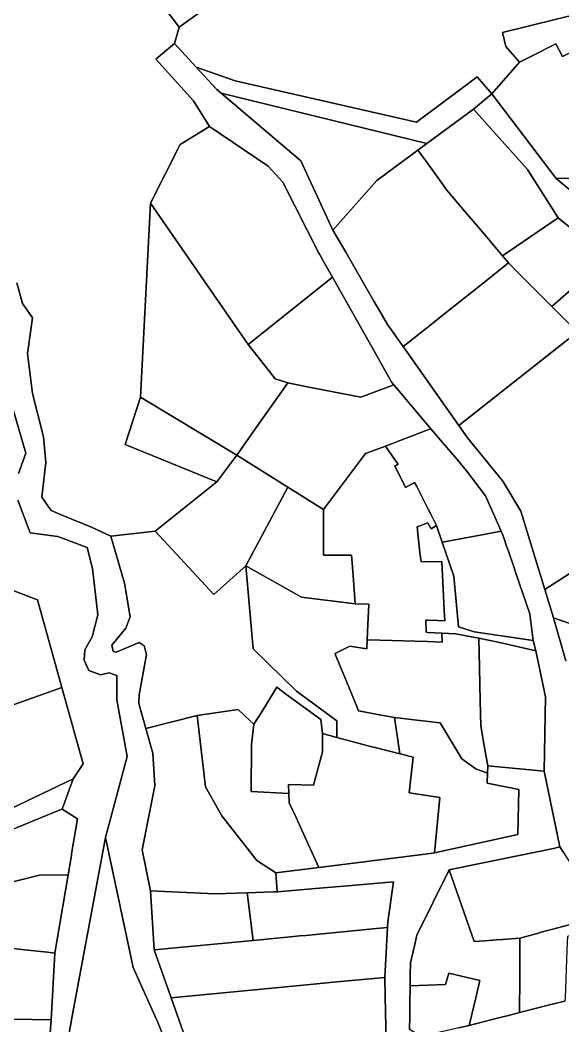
# Model space of a CAD drawing. Header units: inches. Extents: x 469449 to 472390, y 1000542 to 1004361.
# Drawn here: x 471849.2 to 471988.6, y 1001807 to 1002065.3 of the extents above; entities that cross this region are included whole.
import ezdxf

# ---------------------------------------------------------------- set-up
doc = ezdxf.new("R2010")
doc.units = ezdxf.units.IN
doc.header["$MEASUREMENT"] = 0
doc.layers.add('Gulele_10_07_New_Parcel', color=7, linetype='Continuous')

msp = doc.modelspace()

# ---------------------------------------------------------------- linework, layer by layer
at = {"layer": 'Gulele_10_07_New_Parcel'}
for points in [[(471867.7, 1002093.09), (471890.09, 1002063.49), (471888.85, 1002059.28), (471884.04, 1002055.22), (471893.77, 1002044.54), (471897.84, 1002037.97), (471890.33, 1002033.35), (471882.68, 1002018.23), (471880.1, 1001968.41), (471876.17, 1001956.24), (471899.77, 1001946.68), (471883.89, 1001934.05), (471872.51, 1001932.73), (471867.56, 1001935.02), (471860.21, 1001938.04), (471857.22, 1001939.3), (471854.8, 1001942.75), (471855.84, 1001951.61), (471855.26, 1001958.28), (471852.39, 1001969.38), (471851.13, 1001979.61), (471852.39, 1001988.81), (471849.86, 1001992.49), (471848.37, 1001997.78)], [(471913.41, 1002080.35), (471890.09, 1002063.49), (471867.7, 1002093.09)], [(472000.16, 1002068.79), (471973.08, 1002062.11), (471973.95, 1002058.5), (471977.44, 1002054.47), (471970.33, 1002046.32), (471966.57, 1002050.7), (471962.81, 1002047.92), (471950.99, 1002039.08), (471904.46, 1002049.66), (471894.45, 1002053.19), (471888.85, 1002059.28), (471890.09, 1002063.49), (471913.41, 1002080.35)], [(472015.05, 1002066.71), (472006.19, 1002064.66), (471997.84, 1002060.54), (471996.33, 1002059.79), (471988.48, 1002055.91), (471986.77, 1002059.15), (471980.18, 1002055.84), (471977.44, 1002054.47), (471973.95, 1002058.5), (471973.08, 1002062.11), (472000.16, 1002068.79)], [(471988.74, 1001851.51), (471987.87, 1001852.9), (471983.85, 1001872.34), (471984.13, 1001891.43), (471981.7, 1001903.24), (471980.95, 1001905.92), (471980.14, 1001912.8), (471976.57, 1001923.19), (471975.92, 1001925.07), (471974.62, 1001928.88), (471974.16, 1001930.2), (471973.53, 1001932.04), (471972.97, 1001933.67), (471972.81, 1001934.03), (471971.84, 1001936.18), (471968.74, 1001943.11), (471963.86, 1001949.54), (471961.53, 1001952.3), (471957.72, 1001956.79), (471954.73, 1001960.33), (471945.16, 1001971.63), (471944.62, 1001972.27), (471944.32, 1001972.8), (471938.06, 1001983.92), (471929.44, 1001999.24), (471927.43, 1002002.81), (471926.12, 1002005.15), (471925.96, 1002005.45), (471916.73, 1002023.61), (471912.89, 1002027.8), (471897.84, 1002037.97), (471893.77, 1002044.54), (471884.04, 1002055.22), (471888.85, 1002059.28), (471894.45, 1002053.19), (471899.76, 1002047.42), (471900.82, 1002046.53), (471921.36, 1002029.14), (471929.55, 1002011.31), (471930.87, 1002009.04), (471932.84, 1002005.63), (471940.1, 1001993.11), (471941.34, 1001990.97), (471943.6, 1001987.07), (471947.58, 1001981.44), (471961.92, 1001961.14), (471964.13, 1001958), (471973.19, 1001946.86), (471977.85, 1001939.13), (471983.99, 1001919.04), (471986.22, 1001911.73), (471989.36, 1001900.7)], [(472000, 1002004.19), (471987.39, 1002014.49), (471979.51, 1002026.93), (471965.67, 1002042.42), (471970.33, 1002046.32), (471986.86, 1002024.61), (472002.12, 1002011.94)], [(471848.37, 1001997.78), (471849.86, 1001992.49), (471852.39, 1001988.81), (471851.13, 1001979.61), (471852.39, 1001969.38), (471855.26, 1001958.28), (471855.84, 1001951.61), (471854.8, 1001942.75), (471857.22, 1001939.3), (471860.21, 1001938.04), (471867.56, 1001935.02), (471872.51, 1001932.73), (471876.06, 1001920.7), (471877.45, 1001911.97), (471876.38, 1001909.08), (471872.78, 1001904.73), (471873.11, 1001903.12), (471873.86, 1001902.96), (471879.81, 1001905.42), (471881.1, 1001904.57), (471881.69, 1001902.31), (471879.81, 1001892), (471879.68, 1001889.73), (471881.5, 1001883.34), (471883.33, 1001876.96), (471883.86, 1001868.58), (471880.54, 1001852.16), (471882.7, 1001841.62), (471883.67, 1001826.48), (471888.04, 1001814.13), (471891.55, 1001804.23)], [(471848.83, 1001948.86), (471850.67, 1001954.03), (471847.33, 1001965.53)], [(471847.33, 1001965.53), (471850.67, 1001954.03), (471848.83, 1001948.86)], [(471894.51, 1001782.99), (471884.7, 1001807.62), (471878.27, 1001821.98), (471871.18, 1001855.31), (471876.69, 1001876.11), (471874.05, 1001890.71), (471874.05, 1001896.92), (471872.1, 1001897.64), (471869.83, 1001897.11), (471866.84, 1001898.2), (471865.69, 1001900.84), (471865.81, 1001903.55), (471867.71, 1001906.89), (471869.2, 1001912.53), (471867.82, 1001924.43), (471866.44, 1001929.83), (471858.94, 1001932.65), (471851.82, 1001933.57), (471848.6, 1001941.96)], [(471848.6, 1001941.96), (471851.82, 1001933.57), (471858.94, 1001932.65), (471866.44, 1001929.83), (471867.82, 1001924.43), (471869.2, 1001912.53), (471867.71, 1001906.89), (471865.81, 1001903.55), (471865.69, 1001900.84), (471866.84, 1001898.2), (471869.83, 1001897.11), (471872.1, 1001897.64), (471874.05, 1001896.92), (471874.05, 1001890.71), (471876.69, 1001876.11), (471871.18, 1001855.31), (471862.56, 1001809.47), (471852.68, 1001753.9)], [(471847.88, 1001761.25), (471850.2, 1001770.95), (471850.94, 1001774.03), (471851.42, 1001776.04), (471854.29, 1001787.99), (471855.41, 1001792.68), (471856.29, 1001796.33), (471857.21, 1001808.5), (471858.15, 1001825.64), (471861.55, 1001845.78), (471862.38, 1001850.69), (471862.46, 1001851.16), (471863.98, 1001860.17), (471860.02, 1001862.64), (471862.85, 1001870.37), (471865.38, 1001874.28), (471859.92, 1001893.87), (471853.66, 1001916.35), (471842.14, 1001920.71)], [(471989.36, 1001900.7), (471986.22, 1001911.73), (471999.3, 1001907.23)], [(471943.36, 1001798.93), (471942.99, 1001814.48), (471942.87, 1001819.42), (471943.55, 1001832.19), (471943.63, 1001833.68), (471945.15, 1001843.92), (471935.39, 1001843.1), (471926.15, 1001842.32), (471915.28, 1001841.4), (471914.87, 1001846.27), (471925.98, 1001847.67), (471951.87, 1001850.92), (471955.26, 1001851.35), (471955.68, 1001851.41), (471977.09, 1001856.08), (471977.3, 1001867.67), (471969.15, 1001869.33), (471969.26, 1001871.87), (471969.35, 1001873.73), (471983.85, 1001872.34), (471987.87, 1001852.9), (471986.17, 1001852.55), (471963.99, 1001847.98), (471959.4, 1001847.04), (471951.13, 1001830.29), (471950.49, 1001827.53), (471949.47, 1001823.16), (471949.43, 1001820.09), (471949.39, 1001817.22), (471949.34, 1001812.56), (471949.3, 1001809.43), (471949.25, 1001805.98)], [(471961.91, 1001806.41), (471964.57, 1001807.08), (471971.73, 1001808.91), (471974.29, 1001809.56), (471977.48, 1001810.37), (471985.17, 1001812.33), (471989.14, 1001813.33)]]:
    msp.add_lwpolyline(points, dxfattribs=at)
for points in [[(471996.33, 1002059.79), (472009.4, 1002035.95), (472001.75, 1002029.33), (472002, 1002028.65), (471998.67, 1002027.01), (471994.08, 1002024.76), (471986.86, 1002024.61), (471970.33, 1002046.32), (471977.44, 1002054.47), (471980.18, 1002055.84), (471986.77, 1002059.15), (471988.48, 1002055.91)], [(471970.33, 1002046.32), (471965.67, 1002042.42), (471953.72, 1002033.61), (471900.82, 1002046.53), (471899.76, 1002047.42), (471894.45, 1002053.19), (471904.46, 1002049.66), (471950.99, 1002039.08), (471962.81, 1002047.92), (471966.57, 1002050.7)], [(471953.72, 1002033.61), (471951.4, 1002031.89), (471940.8, 1002024.08), (471929.55, 1002011.31), (471921.36, 1002029.14), (471900.82, 1002046.53)], [(471987.39, 1002014.49), (471973.12, 1002004.77), (471972.19, 1002005.86), (471968.24, 1002010.51), (471965.63, 1002013.58), (471962.96, 1002016.73), (471962.13, 1002017.69), (471958.75, 1002021.67), (471957.78, 1002023.02), (471953.41, 1002029.09), (471951.4, 1002031.89), (471953.72, 1002033.61), (471965.67, 1002042.42), (471979.51, 1002026.93)], [(472010.68, 1002019.72), (472004.03, 1002010.45), (472002.12, 1002011.94), (471986.86, 1002024.61), (471994.08, 1002024.76), (471998.67, 1002027.01), (472002, 1002028.65), (472001.75, 1002029.33), (472009.4, 1002035.95), (472011.19, 1002038.79), (472024.41, 1002028.68)], [(471929.44, 1001999.24), (471907.76, 1001981.98), (471882.68, 1002018.23), (471890.33, 1002033.35), (471897.84, 1002037.97), (471912.89, 1002027.8), (471916.73, 1002023.61), (471925.96, 1002005.45), (471926.12, 1002005.15), (471927.43, 1002002.81)], [(471949.47, 1001982.93), (471947.58, 1001981.44), (471943.6, 1001987.07), (471941.34, 1001990.97), (471940.1, 1001993.11), (471932.84, 1002005.63), (471930.87, 1002009.04), (471929.55, 1002011.31), (471940.8, 1002024.08), (471951.4, 1002031.89), (471953.41, 1002029.09), (471957.78, 1002023.02), (471958.75, 1002021.67), (471962.13, 1002017.69), (471962.96, 1002016.73), (471965.63, 1002013.58), (471968.24, 1002010.51), (471972.19, 1002005.86), (471973.12, 1002004.77), (471974.65, 1002002.89), (471969.34, 1001998.68), (471966.49, 1001996.42), (471965.2, 1001995.4), (471960.82, 1001991.93), (471953.55, 1001986.17), (471950.32, 1001983.61)], [(471910.11, 1001960.97), (471904.86, 1001953.54), (471880.1, 1001968.41), (471882.68, 1002018.23), (471907.76, 1001981.98), (471913.23, 1001975.05), (471914.71, 1001973.18), (471917.98, 1001972.11), (471914.69, 1001967.45), (471912.02, 1001963.67)], [(472000, 1002004.19), (471985.75, 1001991.71), (471978.32, 1001999.2), (471977.05, 1002000.47), (471974.65, 1002002.89), (471973.12, 1002004.77), (471987.39, 1002014.49)], [(471992.31, 1001985.1), (471961.92, 1001961.14), (471947.58, 1001981.44), (471949.47, 1001982.93), (471950.32, 1001983.61), (471953.55, 1001986.17), (471960.82, 1001991.93), (471965.2, 1001995.4), (471966.49, 1001996.42), (471969.34, 1001998.68), (471974.65, 1002002.89), (471977.05, 1002000.47), (471978.32, 1001999.2), (471985.75, 1001991.71), (471989.1, 1001988.34)], [(472005.79, 1001972.66), (472005.25, 1001972.21), (472001.61, 1001975.74), (471992.31, 1001985.1), (471989.1, 1001988.34), (471985.75, 1001991.71), (472000, 1002004.19), (472004.98, 1002001.29), (472015, 1001997.81), (472024.29, 1001988.44), (472020.03, 1001984.49), (472013.05, 1001978.69), (472009.24, 1001975.53)], [(471945.16, 1001971.63), (471936.7, 1001968.4), (471922.51, 1001971.21), (471917.98, 1001972.11), (471914.71, 1001973.18), (471913.23, 1001975.05), (471907.76, 1001981.98), (471929.44, 1001999.24), (471938.06, 1001983.92), (471944.32, 1001972.8), (471944.62, 1001972.27)], [(472008.06, 1001934.57), (471983.99, 1001919.04), (471977.85, 1001939.13), (471973.19, 1001946.86), (471964.13, 1001958), (471961.92, 1001961.14), (471992.31, 1001985.1), (472001.61, 1001975.74), (472005.25, 1001972.21), (472008.11, 1001969.44), (472010.97, 1001966.67), (472011.24, 1001966.33), (472013.73, 1001963.16), (472020.6, 1001954.43), (472023.63, 1001947.77), (472024.74, 1001945.33), (472024.14, 1001944.94), (472022.86, 1001944.11)], [(471922.51, 1001971.21), (471936.7, 1001968.4), (471945.16, 1001971.63), (471954.73, 1001960.33), (471953.26, 1001959.77), (471943.02, 1001955.87), (471937.95, 1001953.93), (471927.12, 1001939.57), (471917.95, 1001945.33), (471904.86, 1001953.54), (471910.11, 1001960.97), (471912.02, 1001963.67), (471914.69, 1001967.45), (471917.98, 1001972.11)], [(471904.86, 1001953.54), (471899.77, 1001946.68), (471876.17, 1001956.24), (471880.1, 1001968.41)], [(471963.86, 1001949.54), (471968.74, 1001943.11), (471971.84, 1001936.18), (471972.81, 1001934.03), (471970.58, 1001933.61), (471968.71, 1001933.25), (471958.62, 1001931.34), (471957.63, 1001931.15), (471956.17, 1001935.44), (471954.67, 1001938.39), (471954.03, 1001939.66), (471951.07, 1001945.52), (471950.55, 1001946.55), (471948.24, 1001945.21), (471947.83, 1001946.02), (471945.48, 1001950.74), (471946.31, 1001951.25), (471945.58, 1001952.27), (471943.02, 1001955.87), (471953.26, 1001959.77), (471954.73, 1001960.33), (471957.72, 1001956.79), (471961.53, 1001952.3)], [(471917.95, 1001945.33), (471907.22, 1001925.13), (471899, 1001917.73), (471883.89, 1001934.05), (471899.77, 1001946.68), (471904.86, 1001953.54)], [(471947.83, 1001946.02), (471948.24, 1001945.21), (471950.55, 1001946.55), (471951.07, 1001945.52), (471954.03, 1001939.66), (471954.67, 1001938.39), (471956.17, 1001935.44), (471954.76, 1001934.58), (471953.97, 1001936.16), (471951.18, 1001935.12), (471951.55, 1001931.77), (471951.92, 1001928.54), (471952.2, 1001926.1), (471957.51, 1001926.26), (471958.17, 1001913.74), (471958.31, 1001911.01), (471956.47, 1001911.07), (471953.91, 1001911.16), (471953.43, 1001911.17), (471953.48, 1001908.06), (471953.97, 1001908.03), (471957.57, 1001907.8), (471957.62, 1001905.54), (471953.88, 1001905.65), (471950.61, 1001905.74), (471944.78, 1001905.9), (471938.35, 1001906.08), (471938.44, 1001908.15), (471938.74, 1001915.25), (471935.28, 1001915.31), (471934.72, 1001922.6), (471934.39, 1001926.88), (471934.31, 1001927.87), (471927.12, 1001927.87), (471927.12, 1001939.57), (471937.95, 1001953.93), (471943.02, 1001955.87), (471945.58, 1001952.27), (471946.31, 1001951.25), (471945.48, 1001950.74)], [(471927.12, 1001939.57), (471927.12, 1001927.87), (471934.31, 1001927.87), (471934.39, 1001926.88), (471934.72, 1001922.6), (471935.28, 1001915.31), (471921.46, 1001917.08), (471907.22, 1001925.13), (471917.95, 1001945.33)], [(471956.17, 1001935.44), (471957.63, 1001931.15), (471960.61, 1001922.46), (471961.79, 1001909.41), (471965.82, 1001908.18), (471980.95, 1001905.92), (471981.7, 1001903.24), (471972.04, 1001905.5), (471966.99, 1001906.49), (471961.05, 1001907.65), (471957.57, 1001907.8), (471953.97, 1001908.03), (471953.48, 1001908.06), (471953.43, 1001911.17), (471953.91, 1001911.16), (471956.47, 1001911.07), (471958.31, 1001911.01), (471958.17, 1001913.74), (471957.51, 1001926.26), (471952.2, 1001926.1), (471951.92, 1001928.54), (471951.55, 1001931.77), (471951.18, 1001935.12), (471953.97, 1001936.16), (471954.76, 1001934.58)], [(471907.22, 1001925.13), (471909.11, 1001903.83), (471920.21, 1001892.95), (471930.56, 1001885.32), (471930.57, 1001881.06), (471926.87, 1001882.07), (471926.48, 1001885.6), (471917.75, 1001892.01), (471915.16, 1001893.92), (471911.27, 1001887.64), (471909.27, 1001884.41), (471906.87, 1001886.66), (471905.22, 1001888.2), (471894.68, 1001886.65), (471881.5, 1001883.34), (471879.68, 1001889.73), (471879.81, 1001892), (471881.69, 1001902.31), (471881.1, 1001904.57), (471879.81, 1001905.42), (471873.86, 1001902.96), (471873.11, 1001903.12), (471872.78, 1001904.73), (471876.38, 1001909.08), (471877.45, 1001911.97), (471876.06, 1001920.7), (471872.51, 1001932.73), (471883.89, 1001934.05), (471899, 1001917.73)], [(471980.14, 1001912.8), (471980.95, 1001905.92), (471965.82, 1001908.18), (471961.79, 1001909.41), (471960.61, 1001922.46), (471957.63, 1001931.15), (471958.62, 1001931.34), (471968.71, 1001933.25), (471970.58, 1001933.61), (471972.81, 1001934.03), (471972.97, 1001933.67), (471973.53, 1001932.04), (471974.16, 1001930.2), (471974.62, 1001928.88), (471975.92, 1001925.07), (471976.57, 1001923.19)], [(472011.48, 1001906.81), (472005.9, 1001906.11), (471999.3, 1001907.23), (471986.22, 1001911.73), (471983.99, 1001919.04), (472008.06, 1001934.57), (472027.95, 1001914.96), (472022.15, 1001909.92)], [(471938.35, 1001906.08), (471938.26, 1001903.82), (471933.86, 1001904.52), (471930.1, 1001902.56), (471930.34, 1001901.97), (471932.52, 1001896.66), (471935.68, 1001888.94), (471936.11, 1001887.9), (471941.54, 1001886.87), (471945.35, 1001886.15), (471946.75, 1001876.86), (471940.39, 1001878.42), (471939.53, 1001878.63), (471930.57, 1001881.06), (471930.56, 1001885.32), (471920.21, 1001892.95), (471909.11, 1001903.83), (471907.22, 1001925.13), (471921.46, 1001917.08), (471935.28, 1001915.31), (471938.74, 1001915.25), (471938.44, 1001908.15)], [(471859.92, 1001893.87), (471846.5, 1001889.1), (471826.97, 1001899.87), (471820.32, 1001903.54), (471842.14, 1001920.71), (471853.66, 1001916.35)], [(471966.99, 1001906.49), (471967.17, 1001898.95), (471967.37, 1001890.42), (471967.53, 1001884), (471968.6, 1001877.95), (471969.35, 1001873.73), (471969.26, 1001871.87), (471966.27, 1001872.94), (471962.63, 1001875.57), (471957.1, 1001884.75), (471951.08, 1001885.46), (471945.35, 1001886.15), (471941.54, 1001886.87), (471936.11, 1001887.9), (471935.68, 1001888.94), (471932.52, 1001896.66), (471930.34, 1001901.97), (471930.1, 1001902.56), (471933.86, 1001904.52), (471938.26, 1001903.82), (471938.35, 1001906.08), (471944.78, 1001905.9), (471950.61, 1001905.74), (471953.88, 1001905.65), (471957.62, 1001905.54), (471957.57, 1001907.8), (471961.05, 1001907.65)], [(471984.13, 1001891.43), (471983.85, 1001872.34), (471969.35, 1001873.73), (471968.6, 1001877.95), (471967.53, 1001884), (471967.37, 1001890.42), (471967.17, 1001898.95), (471966.99, 1001906.49), (471972.04, 1001905.5), (471981.7, 1001903.24)], [(471833.88, 1001859.28), (471829.41, 1001858.24), (471825.49, 1001876.52), (471828.87, 1001878.04), (471836.25, 1001881.35), (471834.88, 1001884.97), (471846.5, 1001889.1), (471859.92, 1001893.87), (471865.38, 1001874.28), (471862.85, 1001870.37), (471846.77, 1001862.73), (471836.85, 1001859.97)], [(471926.86, 1001877.38), (471924.6, 1001868.79), (471918.11, 1001868.98), (471918.23, 1001866.64), (471908.56, 1001867.18), (471908.67, 1001879.1), (471909.27, 1001884.41), (471911.27, 1001887.64), (471915.16, 1001893.92), (471917.75, 1001892.01), (471926.48, 1001885.6), (471926.87, 1001882.07)], [(471914.87, 1001846.27), (471915.28, 1001841.4), (471914.22, 1001841.37), (471907.56, 1001841.14), (471899.35, 1001840.86), (471882.7, 1001841.62), (471880.54, 1001852.16), (471883.86, 1001868.58), (471883.33, 1001876.96), (471881.5, 1001883.34), (471894.68, 1001886.65), (471896.87, 1001868.36), (471901.05, 1001860.9), (471909.99, 1001849.46)], [(471925.98, 1001847.67), (471914.87, 1001846.27), (471909.99, 1001849.46), (471901.05, 1001860.9), (471896.87, 1001868.36), (471894.68, 1001886.65), (471905.22, 1001888.2), (471906.87, 1001886.66), (471909.27, 1001884.41), (471908.67, 1001879.1), (471908.56, 1001867.18), (471918.23, 1001866.64), (471918.34, 1001864.27), (471920.08, 1001860.49), (471921.6, 1001857.2)], [(471977.09, 1001856.08), (471955.68, 1001851.41), (471956.99, 1001865.59), (471949.11, 1001866.77), (471950.13, 1001876), (471947.21, 1001876.74), (471946.75, 1001876.86), (471945.35, 1001886.15), (471951.08, 1001885.46), (471957.1, 1001884.75), (471962.63, 1001875.57), (471966.27, 1001872.94), (471969.26, 1001871.87), (471969.15, 1001869.33), (471977.3, 1001867.67)], [(471950.13, 1001876), (471949.11, 1001866.77), (471956.99, 1001865.59), (471955.68, 1001851.41), (471955.26, 1001851.35), (471951.87, 1001850.92), (471925.98, 1001847.67), (471921.6, 1001857.2), (471920.08, 1001860.49), (471918.34, 1001864.27), (471918.23, 1001866.64), (471918.11, 1001868.98), (471924.6, 1001868.79), (471926.86, 1001877.38), (471926.87, 1001882.07), (471930.57, 1001881.06), (471939.53, 1001878.63), (471940.39, 1001878.42), (471946.75, 1001876.86), (471947.21, 1001876.74)], [(471860.02, 1001862.64), (471859.12, 1001862.27), (471845.15, 1001856.55), (471834.42, 1001854.03), (471819.55, 1001850.55), (471809.33, 1001848.08), (471805.23, 1001847.81), (471802.33, 1001847.62), (471789.81, 1001846.24), (471786.53, 1001844.17), (471782.66, 1001852.22), (471783.57, 1001851.93), (471786.63, 1001850.98), (471788.75, 1001850.32), (471793.91, 1001851.1), (471798.46, 1001851.79), (471807.7, 1001853.19), (471809.55, 1001853.62), (471823.91, 1001856.96), (471829.41, 1001858.24), (471833.88, 1001859.28), (471836.85, 1001859.97), (471846.77, 1001862.73), (471862.85, 1001870.37)], [(471838.68, 1001841.97), (471836.45, 1001841.61), (471835.81, 1001845.53), (471835.52, 1001847.32), (471834.87, 1001851.28), (471834.42, 1001854.03), (471845.15, 1001856.55), (471859.12, 1001862.27), (471860.02, 1001862.64), (471863.98, 1001860.17), (471862.46, 1001851.16), (471862.38, 1001850.69), (471861.55, 1001845.78), (471854.23, 1001845.66), (471841.08, 1001842.4), (471840.72, 1001842.31)], [(471865.78, 1001725.41), (471855.56, 1001718.28), (471853.83, 1001719.78), (471857.97, 1001731.96), (471853.14, 1001736.55), (471852.68, 1001753.9), (471862.56, 1001809.47), (471871.18, 1001855.31), (471878.27, 1001821.98), (471884.7, 1001807.62), (471894.51, 1001782.99), (471880.42, 1001776.89), (471874.89, 1001740.54)], [(472000.03, 1001833.59), (471997.15, 1001832.56), (471991.19, 1001830.42), (471990.27, 1001832.94), (471985.68, 1001831.7), (471982.74, 1001830.9), (471982.36, 1001830.8), (471980.1, 1001830.19), (471977.59, 1001829.51), (471973.2, 1001829.18), (471971.5, 1001829.05), (471970.62, 1001828.98), (471968.61, 1001828.83), (471965.86, 1001828.62), (471959.4, 1001847.04), (471963.99, 1001847.98), (471986.17, 1001852.55), (471987.87, 1001852.9), (471988.74, 1001851.51), (471996.8, 1001838.72)], [(471861.55, 1001845.78), (471858.15, 1001825.64), (471856.25, 1001825.85), (471850.33, 1001826.52), (471838.71, 1001827.83), (471838.46, 1001829.35), (471838.06, 1001831.79), (471837.84, 1001833.15), (471837.66, 1001834.26), (471836.62, 1001840.6), (471836.45, 1001841.61), (471838.68, 1001841.97), (471840.72, 1001842.31), (471841.08, 1001842.4), (471854.23, 1001845.66)], [(471959.4, 1001847.04), (471965.86, 1001828.62), (471968.61, 1001828.83), (471970.62, 1001828.98), (471971.5, 1001829.05), (471973.2, 1001829.18), (471977.59, 1001829.51), (471977.52, 1001817.53), (471977.49, 1001812.61), (471977.48, 1001810.37), (471974.29, 1001809.56), (471971.73, 1001808.91), (471964.57, 1001807.08), (471966.25, 1001814.15), (471967.31, 1001818.61), (471959.35, 1001820.53), (471958.48, 1001817.57), (471949.39, 1001817.22), (471949.43, 1001820.09), (471949.47, 1001823.16), (471950.49, 1001827.53), (471951.13, 1001830.29)], [(471910.84, 1001829.07), (471909.09, 1001828.91), (471907.56, 1001841.14), (471914.22, 1001841.37), (471915.28, 1001841.4), (471926.15, 1001842.32), (471935.39, 1001843.1), (471945.15, 1001843.92), (471943.63, 1001833.68), (471943.55, 1001832.19), (471939.85, 1001831.84), (471922.56, 1001830.19), (471921.02, 1001830.04), (471916.93, 1001829.65), (471913.33, 1001829.31)], [(471907.56, 1001841.14), (471909.09, 1001828.91), (471883.67, 1001826.48), (471882.7, 1001841.62), (471899.35, 1001840.86)], [(471923.74, 1001817.57), (471888.04, 1001814.13), (471883.67, 1001826.48), (471909.09, 1001828.91), (471910.84, 1001829.07), (471913.33, 1001829.31), (471916.93, 1001829.65), (471921.02, 1001830.04), (471922.56, 1001830.19), (471939.85, 1001831.84), (471943.55, 1001832.19), (471942.87, 1001819.42), (471930.54, 1001818.23), (471927.11, 1001817.9)], [(471985.17, 1001812.33), (471977.48, 1001810.37), (471977.49, 1001812.61), (471977.52, 1001817.53), (471977.59, 1001829.51), (471980.1, 1001830.19), (471982.36, 1001830.8), (471982.74, 1001830.9), (471985.68, 1001831.7), (471990.27, 1001832.94), (471991.19, 1001830.42), (471990.87, 1001830.31), (471989.77, 1001829.95), (471989.64, 1001826.53), (471989.64, 1001826.36), (471989.17, 1001814.13), (471989.14, 1001813.33)], [(471858.15, 1001825.64), (471857.21, 1001808.5), (471842.35, 1001808.75), (471837.87, 1001808.83), (471836.83, 1001808.84), (471836.96, 1001809.26), (471837.72, 1001811.76), (471837.45, 1001815.3), (471836.89, 1001822.96), (471836.75, 1001824.86), (471836.51, 1001828.08), (471838.71, 1001827.83), (471850.33, 1001826.52), (471856.25, 1001825.85)], [(471923.09, 1001797.53), (471902.97, 1001783.95), (471891.55, 1001804.23), (471888.04, 1001814.13), (471923.74, 1001817.57), (471927.11, 1001817.9), (471930.54, 1001818.23), (471942.87, 1001819.42), (471942.99, 1001814.48), (471943.36, 1001798.93), (471938.29, 1001798.23)], [(471961.91, 1001806.41), (471952.2, 1001804.21), (471949.25, 1001805.98), (471949.3, 1001809.43), (471949.34, 1001812.56), (471949.39, 1001817.22), (471958.48, 1001817.57), (471959.35, 1001820.53), (471967.31, 1001818.61), (471966.25, 1001814.15), (471964.57, 1001807.08)], [(471855.41, 1001792.68), (471854.29, 1001787.99), (471835.16, 1001796.94), (471831.22, 1001798.79), (471836.83, 1001808.84), (471837.87, 1001808.83), (471842.35, 1001808.75), (471857.21, 1001808.5), (471856.29, 1001796.33)]]:
    msp.add_lwpolyline(points, close=True, dxfattribs=at)

doc.saveas('drawing.dxf')
